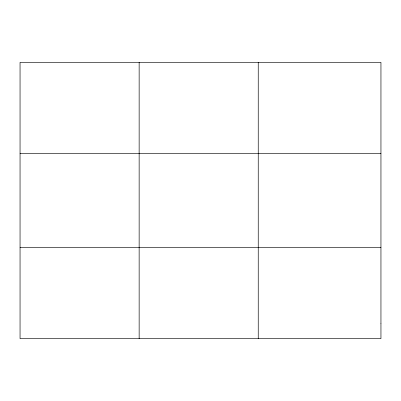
<?xml version="1.0" encoding="UTF-8"?>
<svg xmlns="http://www.w3.org/2000/svg" width="401" height="401" viewBox="0 0 401 401"><rect width="100%" height="100%" fill="white"/><g stroke="black" fill="none" stroke-linecap="round" stroke-linejoin="round"><path stroke-width="0.6" d="M139.147 338.655L139.147 62.345M258.244 338.655L258.244 62.345M20.05 153.528L380.95 153.528M20.05 247.472L380.95 247.472M380.95 323.457L380.95 338.655L20.05 338.655L20.05 62.345L380.95 62.345L380.95 323.457"/></g></svg>
